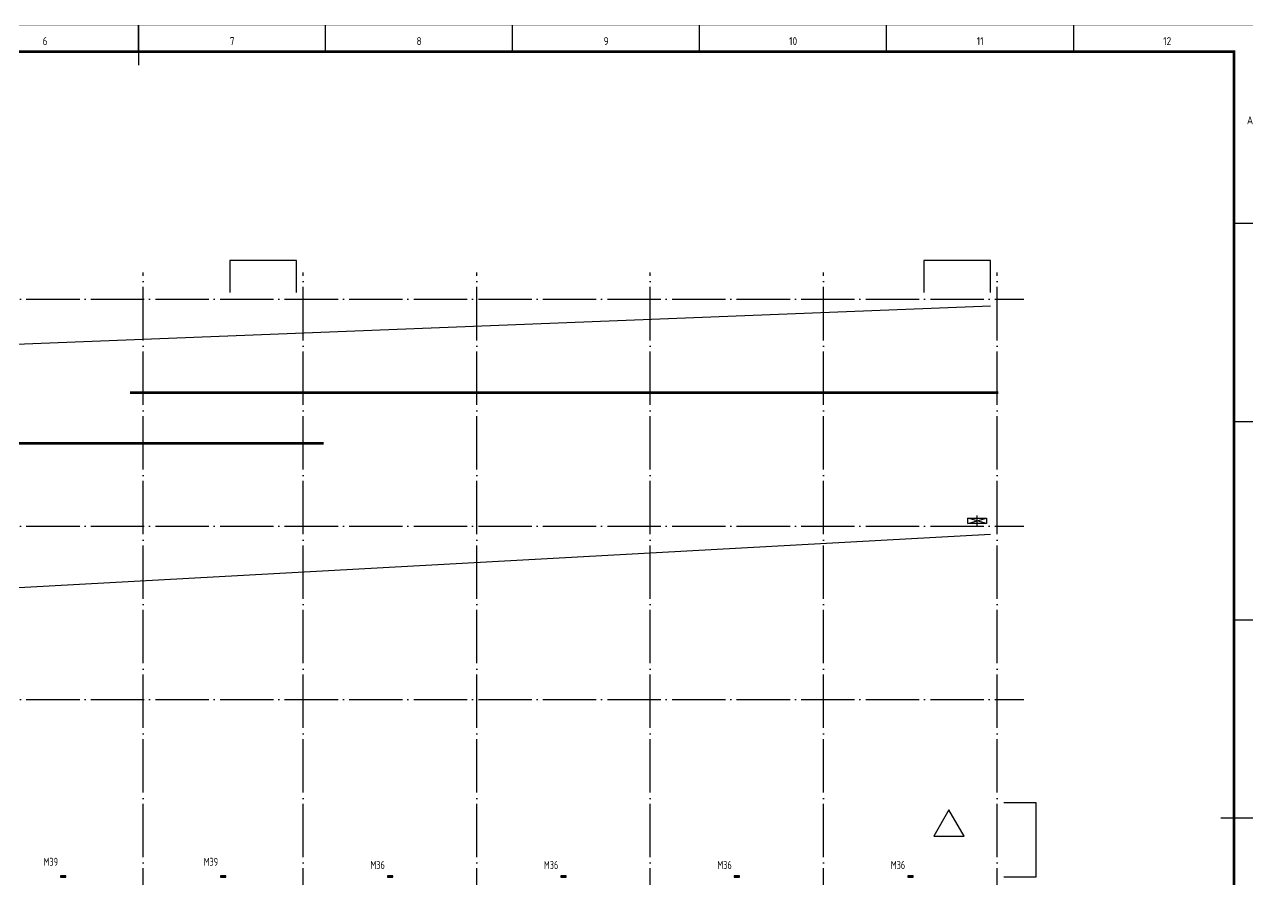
# Model space of a CAD drawing. Extents: x 93518 to 937116, y -359949 to 58022.
# Drawn here: x 806664 to 852499, y -95184 to -63150 of the extents above; entities that cross this region are included whole.
import ezdxf
from ezdxf.enums import TextEntityAlignment as Align

# ---------------------------------------------------------------- set-up
doc = ezdxf.new("R2010")
doc.units = 0
doc.header["$LTSCALE"] = 1000
doc.header["$MEASUREMENT"] = 0
doc.linetypes.add('DIVIDE', pattern=[1.25, 0.5, -0.25, 0, -0.25, 0, -0.25])
doc.linetypes.add('DOTE', pattern=[2.42, 2, -0.2, 0.02, -0.2])
doc.layers.get('0').update_dxf_attribs({"linetype": 'CONTINUOUS'})
for name, color, linetype in [('DOTE', 8, 'DOTE'), ('D洞口', 2, 'CONTINUOUS'), ('PUB_TEXT', 7, 'CONTINUOUS'), ('STAIR', 2, 'CONTINUOUS'), ('WALL', 7, 'CONTINUOUS'), ('设备', 7, 'CONTINUOUS')]:
    doc.layers.add(name, color=color, linetype=linetype)
doc.styles.get("Standard").update_dxf_attribs({"font": 'GBENOR', "bigfont": 'GBCBIG'})
doc.styles.add('TSSD_Rein', font='Tssdeng.shx', dxfattribs={"width": 0.7, "bigfont": 'tssdchn.shx'})

# ---------------------------------------------------------------- blocks, each defined once
blk = doc.blocks.new('GEDI_WK_A1')
at = {"color": 3}
for p, q in [((420.5, 584), (420.5, 594)), ((490.58, 584), (490.58, 594)), ((560.67, 584), (560.67, 594)), ((630.75, 584), (630.75, 594)), ((700.83, 584), (700.83, 594)), ((770.92, 584), (770.92, 594)), ((831, 519.75), (841, 519.75)), ((831, 445.5), (841, 445.5)), ((831, 371.25), (841, 371.25)), ((831, 297), (841, 297))]:
    blk.add_line(p, q, dxfattribs=at)
for points, const_width in [([(0, 0), (841, 0), (841, 594), (0, 594)], 0.1), ([(25, 10), (831, 10), (831, 584), (25, 584)], 1)]:
    blk.add_lwpolyline(points, close=True, dxfattribs=dict(at, const_width=const_width))
at = {"color": 3, "const_width": 0.5}
for points in [[(420.5, 579), (420.5, 594)], [(826, 297), (841, 297)]]:
    blk.add_lwpolyline(points, dxfattribs=at)
at = {"color": 3}
for s, p in [('6', (385.46, 588)), ('7', (455.54, 588)), ('8', (525.62, 588)), ('9', (595.71, 588)), ('10', (665.79, 588)), ('11', (735.88, 588)), ('12', (805.96, 588))]:
    blk.add_text(s, height=3, dxfattribs=at).set_placement(p, align=Align.MIDDLE)
blk.add_text('A', height=3, dxfattribs=at).set_placement((837, 556.88), align=Align.CENTER)
blk = doc.blocks.new('A$C04077A59')
at = {"layer": 'D洞口', "color": 6}
blk.add_lwpolyline([(573, 993), (0, 0), (1146, 0)], close=True, dxfattribs=at)

msp = doc.modelspace()

# ---------------------------------------------------------------- hatches: boundary and pattern name
for points in [[(808213.8, -95094.5), (808213.8, -95044.5), (808013.8, -95044.5), (808013.8, -95094.5)], [(814213.8, -95094.5), (814213.8, -95044.5), (814013.8, -95044.5), (814013.8, -95094.5)], [(820463.8, -95094.5), (820463.8, -95044.5), (820263.8, -95044.5), (820263.8, -95094.5)], [(826963.8, -95094.5), (826963.8, -95044.5), (826763.8, -95044.5), (826763.8, -95094.5)], [(833463.8, -95094.5), (833463.8, -95044.5), (833263.8, -95044.5), (833263.8, -95094.5)], [(839963.8, -95094.5), (839963.8, -95044.5), (839763.8, -95044.5), (839763.8, -95094.5)]]:
    msp.add_hatch(color=6).paths.add_polyline_path(points)

# ---------------------------------------------------------------- linework, layer by layer
at = {"color": 6}
for p, q in [((842363.8, -81948.2), (842363.8, -81544)), ((842013.8, -81844.5), (842713.8, -81644.5)), ((842713.8, -81844.5), (842013.8, -81644.5))]:
    msp.add_line(p, q, dxfattribs=at)
for points in [[(842013.8, -81644.5), (842713.8, -81644.5), (842713.8, -81844.5), (842013.8, -81844.5), (842013.8, -81644.5)], [(808013.8, -95044.5), (808013.8, -95094.5), (808213.8, -95094.5), (808213.8, -95044.5), (808013.8, -95044.5)], [(814013.8, -95044.5), (814013.8, -95094.5), (814213.8, -95094.5), (814213.8, -95044.5), (814013.8, -95044.5)], [(820263.8, -95044.5), (820263.8, -95094.5), (820463.8, -95094.5), (820463.8, -95044.5), (820263.8, -95044.5)], [(826763.8, -95044.5), (826763.8, -95094.5), (826963.8, -95094.5), (826963.8, -95044.5), (826763.8, -95044.5)], [(833263.8, -95044.5), (833263.8, -95094.5), (833463.8, -95094.5), (833463.8, -95044.5), (833263.8, -95044.5)], [(839763.8, -95044.5), (839763.8, -95094.5), (839963.8, -95094.5), (839963.8, -95044.5), (839763.8, -95044.5)]]:
    msp.add_lwpolyline(points, dxfattribs=at)
at = {"layer": 'DOTE'}
for p, q in [((811113.8, -106444.5), (811113.8, -72444.5)), ((817113.8, -106444.5), (817113.8, -72444.5)), ((823613.8, -106444.5), (823613.8, -72444.5)), ((830113.8, -106444.5), (830113.8, -72444.5)), ((836613.8, -106444.5), (836613.8, -72444.5)), ((843113.8, -106444.5), (843113.8, -72444.5)), ((780113.8, -73444.5), (844113.8, -73444.5)), ((780113.8, -81944.5), (844113.8, -81944.5)), ((780113.8, -88444.5), (844113.8, -88444.5))]:
    msp.add_line(p, q, dxfattribs=at)
at = {"layer": 'STAIR', "color": 2}
for points in [[(816863.8, -73194.5), (816863.8, -71994.5), (814363.8, -71994.5), (814363.8, -73194.5)], [(842863.8, -73194.5), (842863.8, -71994.5), (840363.8, -71994.5), (840363.8, -73194.5)], [(843363.8, -92294.5), (844563.8, -92294.5), (844563.8, -95094.5), (843363.8, -95094.5)]]:
    msp.add_lwpolyline(points, dxfattribs=at)
at = {"layer": 'WALL', "color": 252}
for points in [[(781063.8, -81644.5), (785363.2, -75947.6), (842863.8, -73694.5)], [(781113.8, -95094.5), (787999.6, -85255.1), (842863.8, -82244.5)]]:
    msp.add_lwpolyline(points, dxfattribs=at)
at = {"layer": '设备', "color": 6, "linetype": 'DIVIDE', "const_width": 100}
for points in [[(810614.2, -76944.5), (843163.8, -76944.5)], [(798053.7, -78844.5), (817878.7, -78844.5)]]:
    msp.add_lwpolyline(points, dxfattribs=at)

# ---------------------------------------------------------------- block references
at = {"xscale": 100, "yscale": 100, "zscale": 100}
msp.add_blockref('GEDI_WK_A1', (768891.4, -122574.9), dxfattribs=at)
at = {"layer": 'D洞口'}
msp.add_blockref('A$C04077A59', (840736.9, -93562.2), dxfattribs=at)

# ---------------------------------------------------------------- texts
at = {"layer": 'PUB_TEXT', "color": 6, "style": 'TSSD_Rein', "width": 0.7}
for s, p in [('M39', (807381.4, -94671)), ('M39', (813381.4, -94671)), ('M36', (819631.4, -94789.7)), ('M36', (826131.4, -94789.7)), ('M36', (832631.4, -94789.7)), ('M36', (839131.4, -94789.7))]:
    msp.add_text(s, height=300, dxfattribs=at).set_placement(p)

doc.saveas('drawing.dxf')
